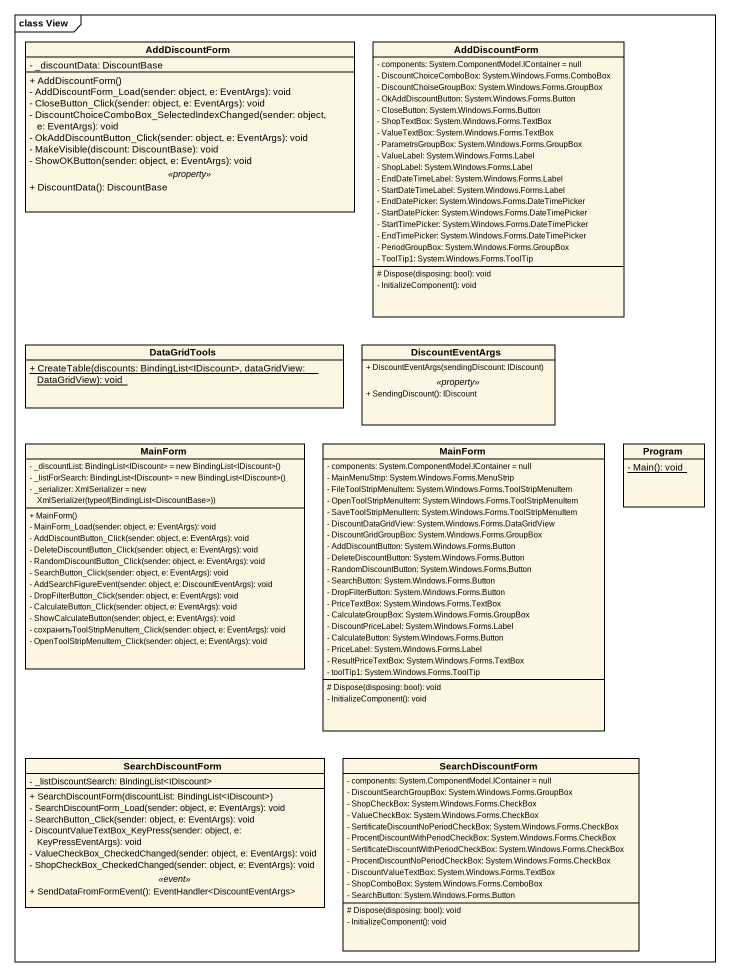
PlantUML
@startuml
mainframe class View
hide circle
hide empty members
skinparam classAttributeIconSize 0
class AddDiscountForm {
  - _discountData: DiscountBase
  --
  + AddDiscountForm()
  - AddDiscountForm_Load(sender: object, e: EventArgs): void
  - CloseButton_Click(sender: object, e: EventArgs): void
  - DiscountChoiceСomboBox_SelectedIndexChanged(sender: object, e: EventArgs): void
  - OkAddDiscountButton_Click(sender: object, e: EventArgs): void
  - MakeVisible(discount: DiscountBase): void
  - ShowOKButton(sender: object, e: EventArgs): void
  .. <<property>> ..
  + DiscountData(): DiscountBase
}
class "AddDiscountForm" as AddDiscountForm_2 {
  - components: System.ComponentModel.IContainer = null
  - DiscountChoiceСomboBox: System.Windows.Forms.ComboBox
  - DiscountChoiseGroupBox: System.Windows.Forms.GroupBox
  - OkAddDiscountButton: System.Windows.Forms.Button
  - CloseButton: System.Windows.Forms.Button
  - ShopTextBox: System.Windows.Forms.TextBox
  - ValueTextBox: System.Windows.Forms.TextBox
  - ParametrsGroupBox: System.Windows.Forms.GroupBox
  - ValueLabel: System.Windows.Forms.Label
  - ShopLabel: System.Windows.Forms.Label
  - EndDateTimeLabel: System.Windows.Forms.Label
  - StartDateTimeLabel: System.Windows.Forms.Label
  - EndDatePicker: System.Windows.Forms.DateTimePicker
  - StartDatePicker: System.Windows.Forms.DateTimePicker
  - StartTimePicker: System.Windows.Forms.DateTimePicker
  - EndTimePicker: System.Windows.Forms.DateTimePicker
  - PeriodGroupBox: System.Windows.Forms.GroupBox
  - ToolTip1: System.Windows.Forms.ToolTip
  # Dispose(disposing: bool): void
  - InitializeComponent(): void
}
class DataGridTools {
  {static} + CreateTable(discounts: BindingList<IDiscount>, dataGridView: DataGridView): void
}
class DiscountEventArgs {
  + DiscountEventArgs(sendingDiscount: IDiscount)
  .. <<property>> ..
  + SendingDiscount(): IDiscount
}
class MainForm {
  {field} - _discountList: BindingList<IDiscount> = new BindingList<IDiscount>()
  {field} - _listForSearch: BindingList<IDiscount> = new BindingList<IDiscount>()
  {field} - _serializer: XmlSerializer = new XmlSerializer(typeof(BindingList<DiscountBase>))
  + MainForm()
  - MainForm_Load(sender: object, e: EventArgs): void
  - AddDiscountButton_Click(sender: object, e: EventArgs): void
  - DeleteDiscountButton_Click(sender: object, e: EventArgs): void
  - RandomDiscountButton_Click(sender: object, e: EventArgs): void
  - SearchButton_Click(sender: object, e: EventArgs): void
  - AddSearchFigureEvent(sender: object, e: DiscountEventArgs): void
  - DropFilterButton_Click(sender: object, e: EventArgs): void
  - CalculateButton_Click(sender: object, e: EventArgs): void
  - ShowCalculateButton(sender: object, e: EventArgs): void
  - сохранитьToolStripMenuItem_Click(sender: object, e: EventArgs): void
  - OpenToolStripMenuItem_Click(sender: object, e: EventArgs): void
}
class "MainForm" as MainForm_2 {
  - components: System.ComponentModel.IContainer = null
  - MainMenuStrip: System.Windows.Forms.MenuStrip
  - FileToolStripMenuItem: System.Windows.Forms.ToolStripMenuItem
  - OpenToolStripMenuItem: System.Windows.Forms.ToolStripMenuItem
  - SaveToolStripMenuItem: System.Windows.Forms.ToolStripMenuItem
  - DiscountDataGridView: System.Windows.Forms.DataGridView
  - DiscountGridGroupBox: System.Windows.Forms.GroupBox
  - AddDiscountButton: System.Windows.Forms.Button
  - DeleteDiscountButton: System.Windows.Forms.Button
  - RandomDiscountButton: System.Windows.Forms.Button
  - SearchButton: System.Windows.Forms.Button
  - DropFilterButton: System.Windows.Forms.Button
  - PriceTextBox: System.Windows.Forms.TextBox
  - CalculateGroupBox: System.Windows.Forms.GroupBox
  - DiscountPriceLabel: System.Windows.Forms.Label
  - CalculateButton: System.Windows.Forms.Button
  - PriceLabel: System.Windows.Forms.Label
  - ResultPriceTextBox: System.Windows.Forms.TextBox
  - toolTip1: System.Windows.Forms.ToolTip
  # Dispose(disposing: bool): void
  - InitializeComponent(): void
}
class Program {
  {static} - Main(): void
}
class SearchDiscountForm {
  - _listDiscountSearch: BindingList<IDiscount>
  --
  + SearchDiscountForm(discountList: BindingList<IDiscount>)
  - SearchDiscountForm_Load(sender: object, e: EventArgs): void
  - SearchButton_Click(sender: object, e: EventArgs): void
  - DiscountValueTextBox_KeyPress(sender: object, e: KeyPressEventArgs): void
  - ValueCheckBox_CheckedChanged(sender: object, e: EventArgs): void
  - ShopCheckBox_CheckedChanged(sender: object, e: EventArgs): void
  .. <<event>> ..
  + SendDataFromFormEvent(): EventHandler<DiscountEventArgs>
}
class "SearchDiscountForm" as SearchDiscountForm_2 {
  - components: System.ComponentModel.IContainer = null
  - DiscountSearchGroupBox: System.Windows.Forms.GroupBox
  - ShopCheckBox: System.Windows.Forms.CheckBox
  - ValueCheckBox: System.Windows.Forms.CheckBox
  - SertificateDiscountNoPeriodСheckBox: System.Windows.Forms.CheckBox
  - ProcentDiscountWithPeriodСheckBox: System.Windows.Forms.CheckBox
  - SertificateDiscountWithPeriodСheckBox: System.Windows.Forms.CheckBox
  - ProcentDiscountNoPeriodСheckBox: System.Windows.Forms.CheckBox
  - DiscountValueTextBox: System.Windows.Forms.TextBox
  - ShopComboBox: System.Windows.Forms.ComboBox
  - SearchButton: System.Windows.Forms.Button
  # Dispose(disposing: bool): void
  - InitializeComponent(): void
}
@enduml
